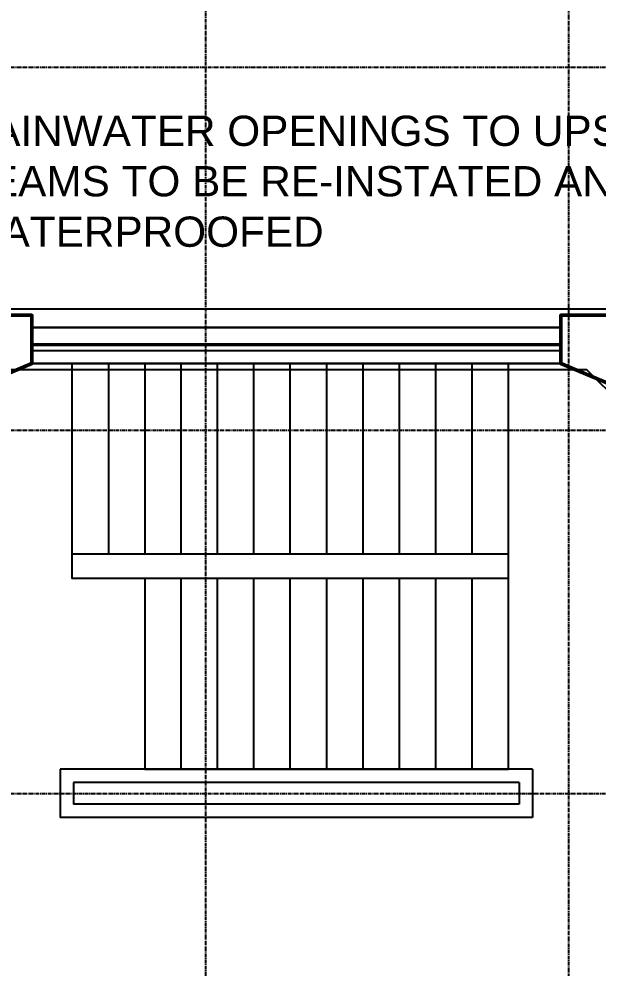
# Model space of a CAD drawing. Header units: millimetres. Extents: x -49883 to 71908, y -18440 to 67826.
# Drawn here: x 25928 to 30707, y 39833 to 47673 of the extents above; entities that cross this region are included whole.
import ezdxf

# ---------------------------------------------------------------- set-up
doc = ezdxf.new("R2010")
doc.units = ezdxf.units.MM
doc.linetypes.add('PCENTRE', pattern=[50.8, 31.75, -6.35, 6.35, -6.35])
doc.linetypes.add('PCENTRE2', pattern=[28.575, 19.05, -3.175, 3.175, -3.175])
for name, color, linetype in [('Boundaries_and_building_grids', 140, 'PCENTRE2'), ('Fifth Floor - Roofs', 7, 'Continuous'), ('Fourth Floor - Stairs', 8, 'Continuous'), ('Fourth Floor - Structural Members', 5, 'Continuous'), ('Fourth Floor - Text and Leaders', 1, 'Continuous'), ('Fourth Floor - Walls', 3, 'Continuous'), ('Third Floor - Stairs', 8, 'Continuous'), ('Third Floor - Structural Members', 5, 'Continuous'), ('Third Floor - Walls', 3, 'Continuous')]:
    doc.layers.add(name, color=color, linetype=linetype)
doc.styles.add('Arial1', font='arial.ttf')

msp = doc.modelspace()

# ---------------------------------------------------------------- linework, layer by layer
at = {"layer": 'Boundaries_and_building_grids', "color": 140, "linetype": 'PCENTRE', "lineweight": -3}
for p, q in [((27467.2, 60172), (27467.2, -6274.3)), ((30467.2, -6274.3), (30467.2, 60177.5)), ((-49882.8, 47275.7), (47817.2, 47275.7)), ((-49882.8, 44275.7), (47817.2, 44275.7)), ((-49882.8, 41275.7), (47817.2, 41275.7))]:
    msp.add_line(p, q, dxfattribs=at)
at = {"layer": 'Fifth Floor - Roofs', "color": 3, "linetype": 'Continuous'}
for p, q in [((30820.7, 45275.7, 17250), (25613.6, 45275.7, 17250)), ((30613.6, 44775.7, 17250), (25820.7, 44775.7, 17250)), ((31717.2, 43672.2, 17250), (30613.6, 44775.7, 17250))]:
    msp.add_line(p, q, dxfattribs=at)
at = {"layer": 'Fourth Floor - Stairs', "color": 8, "linetype": 'Continuous'}
for p, q in [((26367.2, 43250.7, 13800), (26367.2, 44825.7, 13800)), ((26667.2, 44825.7, 13800), (26667.2, 43250.7, 13800)), ((26967.2, 44825.7, 13800), (26967.2, 43250.7, 13800)), ((27267.2, 43250.7, 13800), (27267.2, 44825.7, 13800)), ((27567.2, 43250.7, 13800), (27567.2, 44825.7, 13800)), ((27867.2, 43250.7, 13800), (27867.2, 44825.7, 13800)), ((28167.2, 43250.7, 13800), (28167.2, 44825.7, 13800)), ((28467.2, 43250.7, 13800), (28467.2, 44825.7, 13800)), ((28767.2, 43250.7, 13800), (28767.2, 44825.7, 13800)), ((29067.2, 43250.7, 13800), (29067.2, 44825.7, 13800)), ((29367.2, 43250.7, 13800), (29367.2, 44825.7, 13800)), ((29667.2, 43250.7, 13800), (29667.2, 44825.7, 13800)), ((29967.2, 43250.7, 13800), (29967.2, 44825.7, 13800))]:
    msp.add_line(p, q, dxfattribs=at)
at = {"layer": 'Fourth Floor - Stairs', "color": 8, "linetype": 'Continuous', "elevation": 13800}
msp.add_lwpolyline([(29967.2, 41475.7), (29967.2, 43250.7), (26367.2, 43250.7)], dxfattribs=at)
at = {"layer": 'Fourth Floor - Structural Members', "color": 5, "linetype": 'Continuous'}
msp.add_line((30400, 44825.7, 13800), (26034.4, 44825.7, 13800), dxfattribs=at)
at = {"layer": 'Fourth Floor - Structural Members', "color": 5, "linetype": 'Continuous', "lineweight": 50, "elevation": 13800}
for points in [[(25351.5, 44942.9), (25634.4, 44660), (26034.4, 44825.7), (26034.4, 45225.7), (25634.4, 45225.7)], [(30800, 44660), (31082.9, 44942.9), (30800, 45225.7), (30400, 45225.7), (30400, 44825.7)]]:
    msp.add_lwpolyline(points, close=True, dxfattribs=at)
at = {"layer": 'Fourth Floor - Structural Members', "color": 5, "linetype": 'Continuous', "elevation": 13800}
msp.add_lwpolyline([(26034.4, 45125.7), (30400, 45125.7), (30400, 44975.7), (26034.4, 44975.7)], close=True, dxfattribs=at)
at = {"layer": 'Fourth Floor - Walls', "color": 3, "linetype": 'Continuous'}
for p, q in [((30167.2, 41475.7, 13800), (26267.2, 41475.7, 13800)), ((26267.2, 41475.7, 13800), (26267.2, 41075.7, 13800)), ((30167.2, 41475.7, 13800), (30167.2, 41075.7, 13800)), ((30057.2, 41365.7, 13800), (26377.2, 41365.7, 13800)), ((26377.2, 41365.7, 13800), (26377.2, 41185.7, 13800)), ((30057.2, 41365.7, 13800), (30057.2, 41185.7, 13800)), ((30057.2, 41185.7, 13800), (26377.2, 41185.7, 13800)), ((30167.2, 41075.7, 13800), (26267.2, 41075.7, 13800))]:
    msp.add_line(p, q, dxfattribs=at)
at = {"layer": 'Third Floor - Stairs', "color": 8, "linetype": 'Continuous'}
for p, q in [((29367.2, 44825.7, 10350), (26367.2, 44825.7, 10350)), ((26367.2, 43250.7, 10350), (26367.2, 44825.7, 10350)), ((26667.2, 44825.7, 10350), (26667.2, 43250.7, 10350)), ((26967.2, 44825.7, 10350), (26967.2, 43250.7, 10350)), ((27267.2, 43250.7, 10350), (27267.2, 44825.7, 10350)), ((27567.2, 43250.7, 10350), (27567.2, 44825.7, 10350)), ((27867.2, 43250.7, 10350), (27867.2, 44825.7, 10350)), ((28167.2, 43250.7, 10350), (28167.2, 44825.7, 10350)), ((28467.2, 43250.7, 10350), (28467.2, 44825.7, 10350)), ((28767.2, 43250.7, 10350), (28767.2, 44825.7, 10350)), ((29067.2, 43250.7, 10350), (29067.2, 44825.7, 10350)), ((29367.2, 43250.7, 10350), (29367.2, 44825.7, 10350)), ((27267.2, 41475.7, 10350), (27267.2, 43050.7, 10350)), ((27567.2, 41475.7, 10350), (27567.2, 43050.7, 10350)), ((27867.2, 41475.7, 10350), (27867.2, 43050.7, 10350)), ((28167.2, 41475.7, 10350), (28167.2, 43050.7, 10350)), ((28467.2, 41475.7, 10350), (28467.2, 43050.7, 10350)), ((28767.2, 41475.7, 10350), (28767.2, 43050.7, 10350)), ((29067.2, 41475.7, 10350), (29067.2, 43050.7, 10350)), ((29367.2, 41475.7, 10350), (29367.2, 43050.7, 10350)), ((29667.2, 41475.7, 10350), (29667.2, 43050.7, 10350))]:
    msp.add_line(p, q, dxfattribs=at)
at = {"layer": 'Third Floor - Stairs', "color": 8, "linetype": 'Continuous', "elevation": 10350}
for points in [[(29967.2, 43050.7), (29967.2, 43250.7), (26367.2, 43250.7)], [(26967.2, 43050.7), (26367.2, 43050.7), (26367.2, 43250.7)], [(26967.2, 41475.7), (29967.2, 41475.7), (29967.2, 43050.7), (26967.2, 43050.7), (26967.2, 41475.7)]]:
    msp.add_lwpolyline(points, dxfattribs=at)
at = {"layer": 'Third Floor - Structural Members', "color": 5, "linetype": 'Continuous', "elevation": 10350}
for points in [[(25351.5, 44942.9), (25634.4, 44660), (26034.4, 44825.7), (26034.4, 45225.7), (25634.4, 45225.7)], [(30800, 44660), (31082.9, 44942.9), (30800, 45225.7), (30400, 45225.7), (30400, 44825.7)]]:
    msp.add_lwpolyline(points, close=True, dxfattribs=at)
at = {"layer": 'Third Floor - Walls', "color": 3, "linetype": 'Continuous'}
for p, q in [((30400, 45125.7, 10350), (26034.4, 45125.7, 10350)), ((26034.4, 44985.7, 10350), (26034.4, 45125.7, 10350)), ((30400, 44985.7, 10350), (30400, 45125.7, 10350)), ((30400, 44985.7, 10350), (26034.4, 44985.7, 10350)), ((26034.4, 44935.7, 10350), (30400, 44935.7, 10350)), ((26034.4, 44825.7, 10350), (26034.4, 44935.7, 10350)), ((30400, 44825.7, 10350), (30400, 44935.7, 10350)), ((26034.4, 44825.7, 10350), (30400, 44825.7, 10350)), ((30167.2, 41475.7, 10350), (26267.2, 41475.7, 10350)), ((26267.2, 41475.7, 10350), (26267.2, 41075.7, 10350)), ((30167.2, 41475.7, 10350), (30167.2, 41075.7, 10350)), ((30057.2, 41365.7, 10350), (26377.2, 41365.7, 10350)), ((26377.2, 41365.7, 10350), (26377.2, 41185.7, 10350)), ((30057.2, 41365.7, 10350), (30057.2, 41185.7, 10350)), ((30057.2, 41185.7, 10350), (26377.2, 41185.7, 10350)), ((30167.2, 41075.7, 10350), (26267.2, 41075.7, 10350))]:
    msp.add_line(p, q, dxfattribs=at)

# ---------------------------------------------------------------- texts
at = {"layer": 'Fourth Floor - Text and Leaders', "color": 2, "linetype": 'Continuous', "insert": (25454.7, 46874.6, 13800), "char_height": 250, "width": 6503.43, "attachment_point": 1, "style": 'Arial1'}
msp.add_mtext('RAINWATER OPENINGS TO UPSTAND BEAMS TO BE RE-INSTATED AND WATERPROOFED', dxfattribs=at)

doc.saveas('drawing.dxf')
